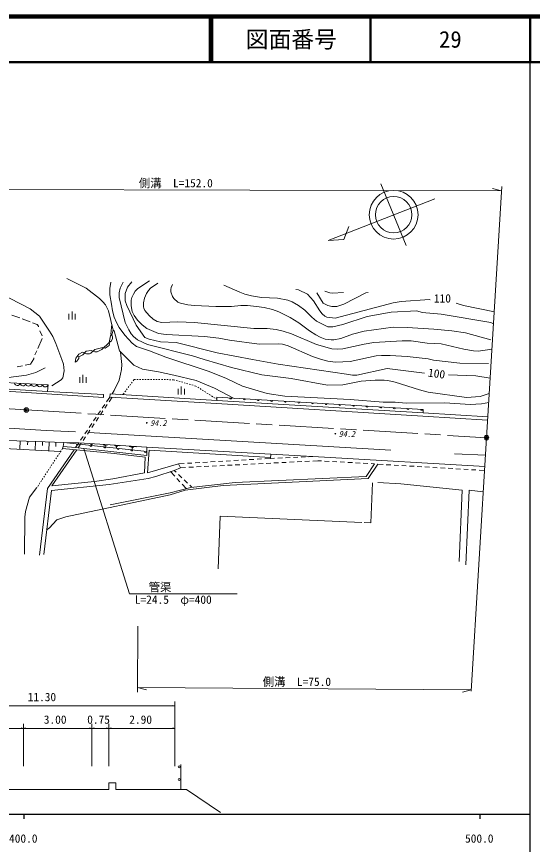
# Model space of a CAD drawing. Units: millimetres, scale not verified, with parts at other scales. Extents: x 40000 to 680000, y 20000 to 380000.
# Drawn here: x 466370 to 579500, y 198357 to 380000 of the extents above; entities that cross this region are included whole.
import ezdxf
from ezdxf.enums import TextEntityAlignment as Align

# ---------------------------------------------------------------- set-up
doc = ezdxf.new("R2010")
doc.units = ezdxf.units.MM
doc.header["$LTSCALE"] = 1000
doc.header["$PDMODE"] = 32
doc.header["$PDSIZE"] = 500
doc.linetypes.add('CHAIN', pattern=[18.5, 12, -1.5, 3.5, -1.5])
for name, color, linetype, lineweight in [('M-BGD', 7, 'Continuous', 13), ('M-BMK', 2, 'CHAIN', 13), ('M-BMK-SRVR', 3, 'Continuous', 13), ('M-STR-HTXT', 7, 'Continuous', 13), ('M-TTL', 2, 'Continuous', 140), ('M-TTL-BAND', 7, 'Continuous', 25), ('M-TTL-LINE', 7, 'Continuous', 50)]:
    doc.layers.add(name, color=color, linetype=linetype, lineweight=lineweight)
doc.layers.add('M-OTRS', color=6, linetype='Continuous')
doc.layers.add('M-TTL-TXT', color=7, linetype='Continuous')
doc.styles.add('ＭＳ ゴシック', font='')
doc.styles.get('ＭＳ ゴシック').set_extended_font_data('MS Gothic')

msp = doc.modelspace()

# ---------------------------------------------------------------- linework, layer by layer
at = {"layer": 'M-BGD'}
for p, q in [((551825, 329754), (546279, 343270)), ((558077, 339974), (534724, 330859)), ((538163, 331069), (539255, 333917)), ((534724, 330859), (538163, 331069)), ((477419, 322510), (481653, 320393)), ((487071, 321748), (486817, 320308)), ((489781, 321748), (489103, 320393)), ((491643, 321832), (490712, 320647)), ((495538, 322002), (492998, 320308)), ((481653, 320393), (484531, 318107)), ((486817, 320308), (486817, 318954)), ((489103, 320393), (488849, 319377)), ((490712, 320647), (490204, 319208)), ((492405, 319716), (491982, 319123)), ((492998, 320308), (492405, 319716)), ((494861, 319208), (495284, 319885)), ((495284, 319885), (495707, 320393)), ((495707, 320393), (497316, 321494)), ((500279, 320562), (500195, 320139)), ((500195, 320139), (500195, 319631)), ((500533, 321240), (500279, 320562)), ((511794, 321070), (515350, 319546)), ((527627, 320139), (528219, 320054)), ((528219, 320054), (530167, 319123)), ((533977, 319716), (535077, 319377)), ((462603, 319292), (469376, 315906)), ((484531, 318107), (485293, 317430)), ((486817, 318954), (487156, 316922)), ((488849, 319377), (488849, 318361)), ((488849, 318361), (490204, 312858)), ((490204, 319208), (490204, 317599)), ((491643, 318361), (491474, 317768)), ((491982, 319123), (491643, 318361)), ((494183, 317176), (494437, 318192)), ((494437, 318192), (494861, 319208)), ((500195, 319631), (500533, 318615)), ((500533, 318615), (500872, 318107)), ((500872, 318107), (501719, 317345)), ((515350, 319546), (516451, 319123)), ((516451, 319123), (517890, 318700)), ((517890, 318700), (520091, 318361)), ((520091, 318361), (523563, 318192)), ((523563, 318192), (525849, 317768)), ((530167, 319123), (531521, 317599)), ((533638, 317091), (532199, 319377)), ((535077, 319377), (535670, 319292)), ((535670, 319292), (538041, 319462)), ((542951, 319377), (538125, 316922)), ((543459, 319462), (542951, 319377)), ((550741, 317514), (556921, 317938)), ((556921, 317938), (557091, 317853)), ((485293, 317430), (485886, 316752)), ((485886, 316752), (486563, 315398)), ((487156, 316922), (487410, 315398)), ((490204, 317599), (490543, 316583)), ((490543, 316583), (492575, 312265)), ((491474, 317768), (491474, 316498)), ((491474, 316498), (491728, 315313)), ((494183, 316329), (494183, 317176)), ((494268, 315990), (494183, 316329)), ((501719, 317345), (502311, 317091)), ((502311, 317091), (503920, 316752)), ((503920, 316752), (505359, 316583)), ((505359, 316583), (510101, 316414)), ((510101, 316414), (513487, 316414)), ((513487, 316414), (515519, 316583)), ((515519, 316583), (517043, 316583)), ((517043, 316583), (518991, 316414)), ((518991, 316414), (520684, 316160)), ((520684, 316160), (522462, 315736)), ((525849, 317768), (526780, 317430)), ((526780, 317430), (528219, 316583)), ((528219, 316583), (529574, 315567)), ((531521, 317599), (532876, 315398)), ((534654, 316583), (533638, 317091)), ((535501, 316414), (534654, 316583)), ((536601, 316414), (535501, 316414)), ((536263, 313789), (548963, 317176)), ((538125, 316922), (536601, 316414)), ((548963, 317176), (550741, 317514)), ((562763, 317091), (564372, 316583)), ((564372, 316583), (571145, 315228)), ((465312, 314466), (467090, 313874)), ((469376, 315906), (471408, 314297)), ((471408, 314297), (473609, 310995)), ((477844, 313559), (477844, 314784)), ((478544, 313559), (478544, 315309)), ((479244, 313559), (479244, 314784)), ((486563, 315398), (487579, 311164)), ((487410, 315398), (487749, 314043)), ((491728, 315313), (492151, 314382)), ((492151, 314382), (492913, 313366)), ((494522, 315482), (494268, 315990)), ((495453, 314382), (494522, 315482)), ((496300, 313620), (495453, 314382)), ((522462, 315736), (523901, 315228)), ((523901, 315228), (526357, 313958)), ((529574, 315567), (531098, 314043)), ((532876, 315398), (533384, 314805)), ((533384, 314805), (533977, 314297)), ((533977, 314297), (534400, 314043)), ((543290, 314212), (548539, 315144)), ((548539, 315144), (554127, 315398)), ((554127, 315398), (555313, 315059)), ((555313, 315059), (559461, 314720)), ((559461, 314720), (570383, 312858)), ((467598, 313704), (469376, 313027)), ((469884, 312773), (470900, 312434)), ((470900, 312434), (471154, 312096)), ((487241, 312519), (487071, 310318)), ((487749, 314043), (488257, 312858)), ((488257, 312858), (488849, 311757)), ((490204, 312858), (490966, 311249)), ((492913, 313366), (493929, 312350)), ((497231, 313112), (496300, 313620)), ((498247, 312858), (497231, 313112)), ((501719, 313027), (498247, 312858)), ((505359, 312858), (501719, 313027)), ((518398, 311588), (505359, 312858)), ((526357, 313958), (528304, 312773)), ((528304, 312773), (530590, 311080)), ((531098, 314043), (532114, 313196)), ((532114, 313196), (534654, 311926)), ((534400, 314043), (536263, 313789)), ((535755, 311926), (537956, 312434)), ((537956, 312434), (543290, 314212)), ((570383, 312858), (570976, 312604)), ((471154, 312096), (471154, 311926)), ((471493, 311080), (472001, 309979)), ((473609, 310995), (474287, 309810)), ((487579, 311164), (487241, 310148)), ((487749, 311080), (487579, 311164)), ((488934, 306677), (487749, 311080)), ((488849, 311757), (490119, 310064)), ((490966, 311249), (491474, 310402)), ((492575, 312265), (494522, 309556)), ((493929, 312350), (494945, 311588)), ((494945, 311588), (497485, 310487)), ((521361, 311588), (518398, 311588)), ((523309, 311334), (521361, 311588)), ((524833, 310995), (523309, 311334)), ((526695, 310402), (524833, 310995)), ((530590, 311080), (532029, 310148)), ((534654, 311926), (535755, 311926)), ((540073, 310318), (542613, 310995)), ((542613, 310995), (548963, 311842)), ((548963, 311842), (552011, 311757)), ((552011, 311757), (557853, 311418)), ((557853, 311418), (561832, 311080)), ((561832, 311080), (564795, 310572)), ((472001, 309386), (471069, 307185)), ((474287, 309810), (474964, 308286)), ((486987, 309979), (486648, 308455)), ((487156, 308878), (486648, 308455)), ((487241, 310148), (486987, 309979)), ((487071, 310318), (487241, 310148)), ((487410, 309386), (487156, 308878)), ((487241, 310148), (487410, 309725)), ((487410, 309725), (487410, 309386)), ((490119, 310064), (491728, 308370)), ((491474, 310402), (491982, 309810)), ((491982, 309810), (492913, 309048)), ((492913, 309048), (495115, 308032)), ((494522, 309556), (495453, 309217)), ((495453, 309217), (497909, 308624)), ((497485, 310487), (499179, 310233)), ((499179, 310233), (507561, 309810)), ((507561, 309810), (510693, 309471)), ((510693, 309471), (513064, 308963)), ((513064, 308963), (519583, 308116)), ((532114, 308032), (526695, 310402)), ((532029, 310148), (532961, 309640)), ((532961, 309640), (534061, 309217)), ((534061, 309217), (535331, 309048)), ((535331, 309048), (535924, 309048)), ((535924, 309048), (537448, 309386)), ((537448, 309386), (540073, 310318)), ((550910, 308878), (544729, 308455)), ((552942, 308878), (550910, 308878)), ((556413, 308370), (552942, 308878)), ((564795, 310572), (570383, 309048)), ((474964, 308286), (476319, 304730)), ((485293, 307354), (483515, 306931)), ((486648, 308455), (485039, 306931)), ((485801, 307270), (485293, 307354)), ((486648, 307862), (485801, 307270)), ((486648, 308455), (486733, 308201)), ((486733, 308201), (486648, 307862)), ((491728, 308370), (492659, 307608)), ((492659, 307608), (495538, 306677)), ((495115, 308032), (504936, 305576)), ((497909, 308624), (501380, 308455)), ((501380, 308455), (510355, 306254)), ((519583, 308116), (523817, 308201)), ((523817, 308201), (524663, 308116)), ((524663, 308116), (525933, 307778)), ((525933, 307778), (531267, 305407)), ((535501, 307100), (532114, 308032)), ((536855, 307016), (535501, 307100)), ((537956, 307100), (536855, 307016)), ((542613, 308116), (537956, 307100)), ((544729, 308455), (542613, 308116)), ((559461, 308201), (556413, 308370)), ((564457, 307016), (559461, 308201)), ((566573, 306677), (564457, 307016)), ((570637, 307016), (567589, 306592)), ((470815, 306677), (470392, 305746)), ((480044, 305915), (479367, 305068)), ((480044, 305322), (479705, 305492)), ((480806, 306338), (480044, 305915)), ((480891, 305746), (480044, 305322)), ((480044, 304984), (480044, 305322)), ((481737, 306000), (480806, 306338)), ((481653, 306592), (480891, 305746)), ((482753, 306762), (481653, 306592)), ((482330, 306000), (481737, 306000)), ((482669, 306169), (482330, 306000)), ((483515, 306931), (482669, 306169)), ((483515, 306423), (482753, 306762)), ((484023, 306423), (483515, 306423)), ((485039, 306931), (484023, 306423)), ((492067, 303544), (488934, 306677)), ((489188, 306338), (489442, 303629)), ((495538, 306677), (499094, 305238)), ((499094, 305238), (508577, 302105)), ((504936, 305576), (507476, 304730)), ((510355, 306254), (518144, 304730)), ((531267, 305407), (533045, 304814)), ((539565, 304306), (545237, 305576)), ((545237, 305576), (546423, 305661)), ((546423, 305661), (548285, 305661)), ((548285, 305661), (552011, 305407)), ((552011, 305407), (556667, 304899)), ((567589, 306592), (566573, 306677)), ((467683, 303375), (466497, 303121)), ((469461, 303714), (468275, 303544)), ((470138, 304899), (469461, 303714)), ((470138, 305153), (470138, 304899)), ((476319, 304730), (476657, 303714)), ((476657, 303714), (476827, 302274)), ((479367, 305068), (479197, 304137)), ((479197, 304137), (479621, 304391)), ((479621, 304391), (480044, 304984)), ((489442, 303629), (489357, 302528)), ((494014, 302613), (492067, 303544)), ((507476, 304730), (513487, 303036)), ((518144, 304730), (523732, 303714)), ((523732, 303714), (538718, 301512)), ((533045, 304814), (534654, 304391)), ((534654, 304391), (536347, 304137)), ((536347, 304137), (539565, 304306)), ((556667, 304899), (557768, 304645)), ((557768, 304645), (563610, 303968)), ((563610, 303968), (569875, 303883)), ((468529, 301343), (470561, 301936)), ((470561, 301936), (472678, 302952)), ((476827, 302274), (476488, 300750)), ((489357, 302528), (489188, 301512)), ((497485, 302020), (494014, 302613)), ((500872, 301343), (497485, 302020)), ((508577, 302105), (512387, 300581)), ((513487, 303036), (520176, 301428)), ((541004, 301343), (547608, 302782)), ((547608, 302782), (555821, 301766)), ((456169, 300092), (473269, 299191)), ((464635, 300835), (468529, 301343)), ((476149, 300327), (474117, 298972)), ((476488, 300750), (476149, 300327)), ((480238, 299628), (480238, 300853)), ((480938, 299628), (480938, 301378)), ((481638, 299628), (481638, 300853)), ((489188, 301512), (488849, 300242)), ((491553, 299560), (491733, 299800)), ((491912, 300041), (492163, 300378)), ((492163, 300378), (492418, 300376)), ((492718, 300374), (493018, 300373)), ((493318, 300371), (493618, 300369)), ((493918, 300367), (494218, 300365)), ((494518, 300363), (494818, 300362)), ((495118, 300360), (495418, 300358)), ((495718, 300356), (496018, 300354)), ((496318, 300352), (496618, 300351)), ((496918, 300349), (497218, 300347)), ((497518, 300345), (497818, 300343)), ((498118, 300341), (498418, 300340)), ((498718, 300338), (499018, 300336)), ((499318, 300334), (499618, 300332)), ((499918, 300330), (500218, 300329)), ((500518, 300327), (500773, 300325)), ((500773, 300325), (501070, 300241)), ((505783, 300158), (500872, 301343)), ((501358, 300159), (501647, 300077)), ((501936, 299996), (502224, 299914)), ((502513, 299832), (502802, 299750)), ((509762, 298464), (505783, 300158)), ((512387, 300581), (515943, 298888)), ((520176, 301428), (526611, 300581)), ((526611, 300581), (534569, 299142)), ((537956, 299226), (541935, 299988)), ((538718, 301512), (540073, 301343)), ((540073, 301343), (541004, 301343)), ((541935, 299988), (544983, 300242)), ((544983, 300242), (547015, 300242)), ((547015, 300242), (547777, 300158)), ((547777, 300158), (549386, 299819)), ((549386, 299819), (554720, 298126)), ((561070, 301428), (567081, 301174)), ((567081, 301174), (570214, 300666)), ((473181, 297717), (456099, 298747)), ((490478, 298116), (490657, 298357)), ((490837, 298597), (491016, 298838)), ((491195, 299078), (491374, 299319)), ((501790, 297109), (501790, 298334)), ((502490, 297109), (502490, 298859)), ((503090, 299668), (503379, 299587)), ((503190, 297109), (503190, 298334)), ((503667, 299505), (503956, 299423)), ((504245, 299341), (504533, 299259)), ((504822, 299178), (505111, 299096)), ((505399, 299014), (505696, 298930)), ((505696, 298930), (505838, 298840)), ((506092, 298680), (506345, 298520)), ((506599, 298360), (506853, 298200)), ((507107, 298040), (507360, 297880)), ((514080, 296178), (509762, 298464)), ((515943, 298888), (521361, 297279)), ((534569, 299142), (537956, 299226)), ((554720, 298126), (556667, 297618)), ((486104, 295496), (486792, 296517)), ((487331, 296485), (486643, 295459)), ((510225, 295124), (486792, 296517)), ((489690, 297057), (489941, 297394)), ((490120, 297635), (490299, 297875)), ((507614, 297720), (507868, 297560)), ((508121, 297399), (508375, 297239)), ((508629, 297079), (508882, 296919)), ((509136, 296759), (509390, 296599)), ((509644, 296439), (509897, 296279)), ((510151, 296119), (510293, 296029)), ((510307, 296470), (555526, 293790)), ((521361, 297279), (525171, 296686)), ((525171, 296686), (539565, 296009)), ((556667, 297618), (565049, 296432)), ((565049, 296432), (568013, 296602)), ((568013, 296602), (570045, 297279)), ((485154, 294086), (485713, 294915)), ((486253, 294878), (485696, 294047)), ((510284, 295768), (555510, 293029)), ((539565, 296009), (546761, 295416)), ((546761, 295416), (549386, 295416)), ((549386, 295416), (551841, 295162)), ((551841, 295162), (560308, 295247)), ((560308, 295247), (565811, 294908)), ((565811, 294908), (568351, 294993)), ((568351, 294993), (569960, 295332)), ((417052, 292792), (472847, 289151)), ((484204, 292676), (484763, 293506)), ((485307, 293466), (484750, 292635)), ((482304, 289857), (482863, 290686)), ((483413, 290642), (482856, 289811)), ((483254, 291267), (483813, 292096)), ((484360, 292054), (483803, 291223)), ((472847, 289151), (479282, 288897)), ((481354, 288447), (481913, 289276)), ((482466, 289230), (481909, 288400)), ((452733, 287439), (476705, 286545)), ((480404, 287037), (480963, 287867)), ((481519, 287818), (480962, 286988)), ((482161, 288728), (548455, 284833)), ((452636, 285857), (476041, 284576)), ((467190, 286900), (467095, 285066)), ((468837, 286839), (468797, 286067)), ((470552, 286775), (470454, 284882)), ((472063, 286719), (472022, 285919)), ((473538, 286664), (473437, 284719)), ((475000, 286609), (474950, 285653)), ((476453, 285203), (476282, 284943)), ((476605, 285644), (476453, 285203)), ((476453, 285203), (487749, 284156)), ((476605, 285644), (476705, 286545)), ((479325, 285436), (476605, 285644)), ((476705, 286545), (494943, 284538)), ((476705, 286545), (480012, 286457)), ((479325, 285436), (480013, 286457)), ((480572, 286406), (479885, 285381)), ((480012, 286457), (494945, 285554)), ((482510, 286204), (483103, 286177)), ((482813, 286190), (482798, 285875)), ((485344, 286027), (486281, 285975)), ((485656, 285936), (485998, 285924)), ((485795, 285882), (485771, 285589)), ((487843, 285859), (488931, 285803)), ((488096, 285769), (488543, 285737)), ((488314, 285706), (488293, 285314)), ((491060, 285676), (492636, 285592)), ((491439, 285514), (492095, 285493)), ((491779, 285504), (491746, 284999)), ((473186, 276451), (479008, 284966)), ((474117, 277044), (479572, 284914)), ((475458, 283690), (475293, 283439)), ((475788, 284191), (475623, 283940)), ((476117, 284692), (475952, 284442)), ((487749, 284156), (494607, 283309)), ((495453, 284833), (495115, 279922)), ((522067, 283273), (495453, 284833)), ((528765, 283351), (529764, 283395)), ((530464, 283426), (531378, 283467)), ((562425, 284071), (569198, 283732)), ((474139, 281685), (473974, 281434)), ((474469, 282186), (474304, 281935)), ((474798, 282687), (474633, 282437)), ((475128, 283189), (474963, 282938)), ((494607, 283309), (494437, 279922)), ((495115, 279922), (501888, 281870)), ((501888, 281870), (503138, 281943)), ((501888, 281870), (502311, 281023)), ((503837, 281984), (504835, 282043)), ((505534, 282084), (506532, 282143)), ((507231, 282184), (508229, 282242)), ((508928, 282283), (509926, 282342)), ((510625, 282383), (511623, 282442)), ((512322, 282483), (513320, 282541)), ((513632, 281593), (512633, 281542)), ((514019, 282583), (515017, 282641)), ((515329, 281678), (514331, 281628)), ((515716, 282682), (516714, 282741)), ((517027, 281764), (516029, 281713)), ((517413, 282782), (518412, 282841)), ((518725, 281849), (517726, 281799)), ((519110, 282882), (520109, 282940)), ((520423, 281934), (519424, 281884)), ((520807, 282981), (522057, 283055)), ((522121, 282020), (521122, 281970)), ((522057, 283055), (522971, 283095)), ((523819, 282105), (522820, 282055)), ((523670, 283126), (524669, 283170)), ((525517, 282191), (524518, 282141)), ((525369, 283201), (526368, 283245)), ((527214, 282276), (526216, 282226)), ((527067, 283276), (528066, 283320)), ((528912, 282362), (527913, 282311)), ((530610, 282447), (529611, 282397)), ((532442, 282539), (531309, 282482)), ((533228, 282497), (532442, 282539)), ((534926, 282406), (533927, 282459)), ((536623, 282315), (535625, 282368)), ((538321, 282223), (537322, 282277)), ((540019, 282132), (539020, 282186)), ((541716, 282041), (540718, 282094)), ((543414, 281949), (542415, 282003)), ((544899, 281870), (543036, 279076)), ((545576, 281785), (543459, 278652)), ((544899, 281870), (544113, 281912)), ((546750, 281716), (545576, 281785)), ((548447, 281617), (547449, 281675)), ((550144, 281517), (549146, 281576)), ((473150, 280181), (472985, 279930)), ((473479, 280682), (473314, 280432)), ((473809, 281183), (473644, 280933)), ((494437, 279922), (487495, 278568)), ((500957, 280430), (496893, 279076)), ((500153, 280163), (501056, 279185)), ((502311, 281023), (500957, 280430)), ((500957, 280430), (501396, 280005)), ((503444, 281080), (502311, 281023)), ((505142, 281165), (504144, 281115)), ((506840, 281251), (505841, 281201)), ((508538, 281336), (507539, 281286)), ((510236, 281422), (509237, 281372)), ((511934, 281507), (510935, 281457)), ((551841, 281418), (550843, 281476)), ((553538, 281319), (552540, 281377)), ((555235, 281219), (554237, 281278)), ((556932, 281120), (555934, 281178)), ((558630, 281020), (557631, 281079)), ((560327, 280921), (559328, 280979)), ((562024, 280821), (561025, 280880)), ((563721, 280722), (562723, 280781)), ((565418, 280623), (564420, 280681)), ((567115, 280523), (566117, 280582)), ((568988, 280414), (567814, 280482)), ((471831, 278176), (471666, 277925)), ((472160, 278677), (471996, 278426)), ((472490, 279178), (472325, 278928)), ((472820, 279680), (472655, 279429)), ((483431, 277975), (474117, 277044)), ((487495, 278568), (483431, 277975)), ((495199, 278652), (486648, 277298)), ((496893, 279076), (495199, 278652)), ((501530, 278670), (502208, 277935)), ((501898, 279517), (502617, 278822)), ((503119, 278334), (503837, 277638)), ((543459, 278652), (511709, 277128)), ((543036, 279076), (514334, 277806)), ((470841, 276672), (469207, 274588)), ((470841, 276672), (470670, 276412)), ((471171, 277173), (471006, 276923)), ((471501, 277675), (471336, 277424)), ((473186, 276451), (471408, 261804)), ((486648, 277298), (474033, 276028)), ((504597, 276705), (500025, 275520)), ((503327, 276112), (500025, 275096)), ((502683, 277421), (503585, 276443)), ((511709, 277128), (503327, 276112)), ((504340, 277151), (504779, 276726)), ((514334, 277806), (504597, 276705)), ((544391, 277721), (544052, 268916)), ((545576, 277806), (550656, 277467)), ((550656, 277467), (564118, 276112)), ((564118, 276112), (563441, 260449)), ((565642, 276112), (564880, 259687)), ((568690, 275689), (565642, 276112)), ((469207, 274588), (468360, 271371)), ((474033, 276028), (472339, 261973)), ((500025, 275096), (477165, 270270)), ((500025, 275520), (486902, 272895)), ((468360, 271371), (468191, 270186)), ((468191, 270186), (468106, 262058)), ((475218, 269593), (473525, 267730)), ((477165, 270270), (475218, 269593)), ((511032, 270355), (510609, 258840)), ((542105, 269000), (511032, 270355)), ((544052, 268916), (542613, 269000)), ((473525, 267730), (472932, 267392)), ((501108, 215520), (501108, 229739)), ((444608, 228739), (501108, 228739)), ((501108, 228739), (500608, 228864)), ((452858, 223788), (467858, 223788)), ((467858, 223788), (467358, 223913)), ((467858, 215520), (467858, 224788)), ((467858, 215520), (467858, 224788)), ((467858, 223788), (468358, 223913)), ((467858, 223788), (482858, 223788)), ((482858, 223788), (482358, 223913)), ((482858, 215520), (482858, 224788)), ((482858, 215520), (482858, 224788)), ((482858, 223788), (483358, 223913)), ((482858, 223788), (486608, 223788)), ((486608, 223788), (486108, 223913)), ((486608, 215520), (486608, 224788)), ((486608, 223788), (487108, 223913)), ((486608, 223788), (501108, 223788)), ((501108, 223788), (500608, 223913)), ((502358, 210392), (502358, 215892)), ((488108, 211892), (486608, 211892)), ((486608, 211892), (486608, 210392)), ((488108, 210392), (488108, 211892)), ((452858, 210392), (467858, 210392)), ((467858, 210392), (482858, 210392)), ((482858, 210392), (486608, 210392)), ((488108, 210392), (501108, 210392)), ((501108, 210392), (503608, 210392)), ((503608, 210392), (511108, 205392))]:
    msp.add_line(p, q, dxfattribs=at)
for points in [[(488849, 300242), (487783, 297929), (487358, 297203)], [(451834, 298545), (455997, 298308), (485433, 296406), (485445, 297097), (473181, 297717), (473269, 299191)], [(486792, 296517), (486920, 297231), (510284, 295768), (510307, 296470)], [(569654, 291436), (569656, 291467), (555429, 292307), (510225, 295124)], [(555526, 293790), (555510, 293029), (569697, 292147)], [(494937, 283721), (481145, 285256), (479325, 285436)], [(494937, 283721), (494943, 284538), (494945, 285554), (522099, 284016), (522057, 283055)], [(522099, 284016), (533886, 283318), (569041, 281295)]]:
    msp.add_lwpolyline(points, dxfattribs=at)
for centre, radius in [((549054, 336517), 5351), ((549054, 336517), 4000), ((502014, 215377), 206), ((502014, 212627), 206)]:
    msp.add_circle(centre, radius, dxfattribs=at)
for centre, radius, start, end in [((466558, 299669), 624, 188.4456, 345.52162), ((467779, 299605), 624, 188.4456, 345.52162), ((469001, 299540), 624, 188.4456, 345.52162), ((470222, 299476), 624, 188.4456, 345.52162), ((471443, 299412), 624, 188.4456, 345.52162), ((472665, 299347), 624, 188.4456, 345.52162), ((513305, 296349), 256, 189.28907, 343.9283), ((516300, 296171), 256, 189.28907, 343.9283), ((519295, 295994), 256, 189.28907, 343.9283), ((522290, 295816), 256, 189.28907, 343.9283), ((525284, 295639), 256, 189.28907, 343.9283), ((528279, 295461), 256, 189.28907, 343.9283), ((531274, 295284), 256, 189.28907, 343.9283), ((534269, 295106), 256, 189.28907, 343.9283), ((537263, 294929), 256, 189.28907, 343.9283), ((540258, 294751), 256, 189.28907, 343.9283), ((543253, 294574), 256, 189.28907, 343.9283), ((546248, 294396), 256, 189.28907, 343.9283), ((549242, 294219), 256, 189.28907, 343.9283), ((552237, 294042), 256, 189.28907, 343.9283), ((555232, 293864), 256, 189.28907, 343.9283), ((479709, 286271), 256, 186.39986, 341.0391), ((482691, 285943), 256, 186.39986, 341.0391), ((485673, 285615), 256, 186.39986, 341.0391), ((488655, 285287), 256, 186.39986, 341.0391), ((491637, 284959), 256, 186.39986, 341.0391), ((494619, 284630), 256, 186.39986, 341.0391)]:
    msp.add_arc(centre, radius, start, end, dxfattribs=at)
at = {"layer": 'M-BMK'}
msp.add_line((468530, 293681), (569422, 287602), dxfattribs=at)
msp.add_lwpolyline([(368210, 298847), (380373, 299110), (403251, 298126), (468530, 293681)], dxfattribs=at)
at = {"layer": 'M-BMK-SRVR'}
for p, q in [((572754, 342745), (569422, 287602)), ((569422, 287602), (566063, 231999))]:
    msp.add_line(p, q, dxfattribs=at)
for centre in [(468530, 293681), (569422, 287602)]:
    msp.add_circle(centre, 500, dxfattribs=at)
msp.add_point((468530, 293681), dxfattribs=at)
at = {"layer": 'M-OTRS'}
msp.add_point((569422, 287602), dxfattribs=at)
at = {"layer": 'M-STR-HTXT'}
for p, q in [((416290, 342237), (572693, 341729)), ((572693, 341729), (570762, 342253)), ((481145, 285256), (491135, 253337)), ((491135, 253337), (514722, 253325)), ((492998, 246225), (492913, 231747)), ((492919, 232780), (566079, 232273)), ((492919, 232780), (494848, 232249)), ((566079, 232273), (564144, 231769))]:
    msp.add_line(p, q, dxfattribs=at)
at = {"layer": 'M-TTL'}
msp.add_line((680000, 380000), (40000, 380000), dxfattribs=at)
at = {"layer": 'M-TTL-BAND'}
for p, q in [((579000, 20000), (579000, 370000)), ((40000, 205000), (579000, 205000)), ((468000, 205000), (468000, 204000)), ((568000, 205000), (568000, 204000))]:
    msp.add_line(p, q, dxfattribs=at)
at = {"layer": 'M-TTL-LINE'}
for p, q in [((508747, 380000), (508747, 370000)), ((509247, 380000), (509247, 370000)), ((543997, 380000), (543997, 370000)), ((579000, 380000), (579000, 370000)), ((40000, 370000), (680000, 370000))]:
    msp.add_line(p, q, dxfattribs=at)

# ---------------------------------------------------------------- texts
at = {"layer": 'M-BGD', "style": 'ＭＳ ゴシック'}
msp.add_text('110', height=1833, dxfattribs=at).set_placement((557888, 316702), align=Align.BOTTOM_LEFT)
msp.add_text('100', height=1833, rotation=352.324, dxfattribs=at).set_placement((556443, 300479), align=Align.BOTTOM_LEFT)
at = {"layer": 'M-BGD', "style": 'ＭＳ ゴシック', "oblique": 15}
for p in [(493799, 289754), (535163, 287373)]:
    msp.add_text('・94.2', height=1320, dxfattribs=at).set_placement(p, align=Align.BOTTOM_LEFT)
at = {"layer": 'M-BGD', "style": 'ＭＳ ゴシック'}
for s, p in [('11.30', (471929, 229239)), ('3.00', (474833, 224288)), ('0.75', (484351, 224288)), ('2.90', (493583, 224288))]:
    msp.add_text(s, height=1833, dxfattribs=at).set_placement(p, align=Align.BOTTOM_CENTER)
at = {"layer": 'M-STR-HTXT', "style": 'ＭＳ ゴシック'}
for s, p in [('側溝\u3000L=152.0', (493178, 341987)), ('管渠', (495328, 253335)), ('L=24.5\u3000φ=400', (492308, 250607)), ('側溝\u3000L=75.0', (520353, 232590))]:
    msp.add_text(s, height=1833, dxfattribs=at).set_placement(p, align=Align.BOTTOM_LEFT)
at = {"layer": 'M-TTL-BAND', "style": 'ＭＳ ゴシック'}
for s, p in [('400.0', (467844, 198195)), ('500.0', (567844, 198195))]:
    msp.add_text(s, height=1833, dxfattribs=at).set_placement(p, align=Align.BOTTOM_CENTER)
at = {"layer": 'M-TTL-TXT', "style": 'ＭＳ ゴシック'}
for s, p in [('図面番号', (526622, 375000)), ('29', (561497, 375000))]:
    msp.add_text(s, height=3666, dxfattribs=at).set_placement(p, align=Align.MIDDLE_CENTER)

doc.saveas('drawing.dxf')
